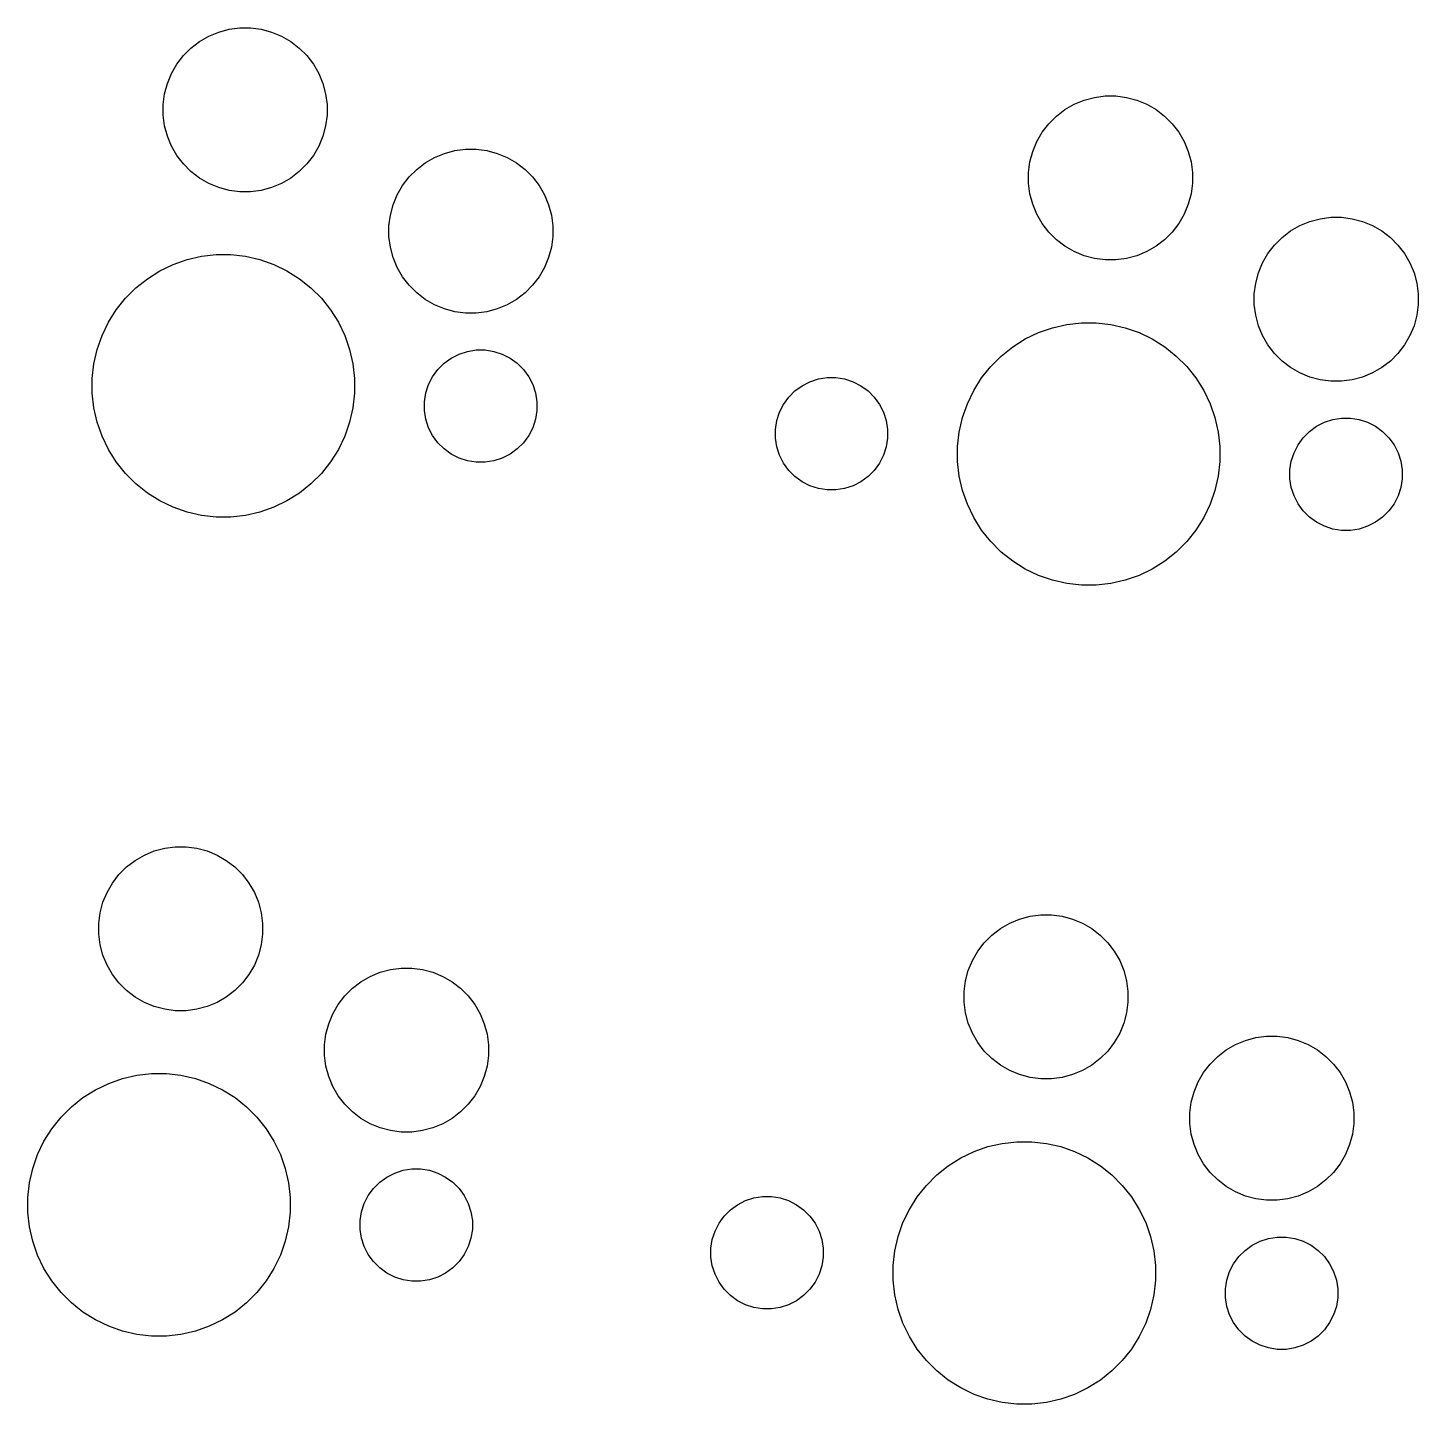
# Model space of a CAD drawing. Extents: x -174 to 104, y -34 to 59.
# Drawn here: x 70.85 to 100.49, y 7.51 to 36.83 of the extents above; entities that cross this region are included whole.
import ezdxf

# ---------------------------------------------------------------- set-up
doc = ezdxf.new("R2010")
doc.units = 0
doc.layers.add('BLACK', color=7, linetype='CONTINUOUS')

msp = doc.modelspace()

# ---------------------------------------------------------------- linework, layer by layer
at = {"layer": 'BLACK', "linetype": 'CONTINUOUS'}
for p, q in [((74.922965, 36.742762), (75.144076, 36.802008)), ((75.144076, 36.802008), (75.371029, 36.831887)), ((75.371029, 36.831887), (75.599939, 36.831887)), ((75.599939, 36.831887), (75.826892, 36.802008)), ((75.826892, 36.802008), (76.048003, 36.742762)), ((74.331629, 36.401354), (74.513236, 36.540706)), ((74.513236, 36.540706), (74.711479, 36.655161)), ((74.711479, 36.655161), (74.922965, 36.742762)), ((76.048003, 36.742762), (76.259489, 36.655161)), ((76.259489, 36.655161), (76.457732, 36.540706)), ((76.457732, 36.540706), (76.639339, 36.401354)), ((74.030412, 36.057882), (74.169764, 36.239489)), ((74.169764, 36.239489), (74.331629, 36.401354)), ((76.639339, 36.401354), (76.801204, 36.239489)), ((76.801204, 36.239489), (76.940556, 36.057882)), ((73.828356, 35.648153), (73.915957, 35.859639)), ((73.915957, 35.859639), (74.030412, 36.057882)), ((76.940556, 36.057882), (77.055011, 35.859639)), ((77.055011, 35.859639), (77.142612, 35.648153)), ((73.76911, 35.427042), (73.828356, 35.648153)), ((77.142612, 35.648153), (77.201858, 35.427042)), ((73.739231, 35.200089), (73.76911, 35.427042)), ((77.201858, 35.427042), (77.231737, 35.200089)), ((93.15445, 35.203668), (93.365936, 35.291269)), ((93.365936, 35.291269), (93.587047, 35.350515)), ((93.587047, 35.350515), (93.814, 35.380394)), ((93.814, 35.380394), (94.04291, 35.380394)), ((94.04291, 35.380394), (94.269863, 35.350515)), ((94.269863, 35.350515), (94.490974, 35.291269)), ((94.490974, 35.291269), (94.70246, 35.203668)), ((73.739231, 34.971179), (73.739231, 35.200089)), ((73.76911, 34.744226), (73.739231, 34.971179)), ((77.231737, 34.971179), (77.201858, 34.744226)), ((77.231737, 35.200089), (77.231737, 34.971179)), ((92.7746, 34.949861), (92.956207, 35.089213)), ((92.956207, 35.089213), (93.15445, 35.203668)), ((94.70246, 35.203668), (94.900703, 35.089213)), ((94.900703, 35.089213), (95.08231, 34.949861)), ((73.828356, 34.523115), (73.76911, 34.744226)), ((77.201858, 34.744226), (77.142612, 34.523115)), ((92.473383, 34.606389), (92.612735, 34.787996)), ((92.612735, 34.787996), (92.7746, 34.949861)), ((95.08231, 34.949861), (95.244175, 34.787996)), ((95.244175, 34.787996), (95.383527, 34.606389)), ((73.915957, 34.311629), (73.828356, 34.523115)), ((77.142612, 34.523115), (77.055011, 34.311629)), ((92.271327, 34.19666), (92.358928, 34.408146)), ((92.358928, 34.408146), (92.473383, 34.606389)), ((95.383527, 34.606389), (95.497982, 34.408146)), ((95.497982, 34.408146), (95.585583, 34.19666)), ((74.030412, 34.113386), (73.915957, 34.311629)), ((74.169764, 33.931779), (74.030412, 34.113386)), ((76.940556, 34.113386), (76.801204, 33.931779)), ((77.055011, 34.311629), (76.940556, 34.113386)), ((79.523455, 34.069648), (79.734941, 34.157249)), ((79.734941, 34.157249), (79.956052, 34.216495)), ((79.956052, 34.216495), (80.183005, 34.246374)), ((80.183005, 34.246374), (80.411915, 34.246374)), ((80.411915, 34.246374), (80.638868, 34.216495)), ((80.638868, 34.216495), (80.859979, 34.157249)), ((80.859979, 34.157249), (81.071465, 34.069648)), ((92.212081, 33.975549), (92.271327, 34.19666)), ((95.585583, 34.19666), (95.644829, 33.975549)), ((74.331629, 33.769914), (74.169764, 33.931779)), ((76.801204, 33.931779), (76.639339, 33.769914)), ((78.98174, 33.653976), (79.143605, 33.815841)), ((79.143605, 33.815841), (79.325212, 33.955193)), ((79.325212, 33.955193), (79.523455, 34.069648)), ((81.071465, 34.069648), (81.269708, 33.955193)), ((81.269708, 33.955193), (81.451315, 33.815841)), ((81.451315, 33.815841), (81.61318, 33.653976)), ((92.182202, 33.748596), (92.212081, 33.975549)), ((95.644829, 33.975549), (95.674708, 33.748596)), ((74.513236, 33.630562), (74.331629, 33.769914)), ((74.711479, 33.516107), (74.513236, 33.630562)), ((74.922965, 33.428506), (74.711479, 33.516107)), ((76.259489, 33.516107), (76.048003, 33.428506)), ((76.457732, 33.630562), (76.259489, 33.516107)), ((76.639339, 33.769914), (76.457732, 33.630562)), ((78.842388, 33.472369), (78.98174, 33.653976)), ((81.61318, 33.653976), (81.752532, 33.472369)), ((92.182202, 33.519686), (92.182202, 33.748596)), ((92.212081, 33.292733), (92.182202, 33.519686)), ((95.674708, 33.519686), (95.644829, 33.292733)), ((95.674708, 33.748596), (95.674708, 33.519686)), ((75.144076, 33.36926), (74.922965, 33.428506)), ((75.371029, 33.339381), (75.144076, 33.36926)), ((75.599939, 33.339381), (75.371029, 33.339381)), ((75.826892, 33.36926), (75.599939, 33.339381)), ((76.048003, 33.428506), (75.826892, 33.36926)), ((78.640332, 33.06264), (78.727933, 33.274126)), ((78.727933, 33.274126), (78.842388, 33.472369)), ((81.752532, 33.472369), (81.866987, 33.274126)), ((81.866987, 33.274126), (81.954588, 33.06264)), ((92.271327, 33.071622), (92.212081, 33.292733)), ((95.644829, 33.292733), (95.585583, 33.071622)), ((78.581086, 32.841529), (78.640332, 33.06264)), ((81.954588, 33.06264), (82.013834, 32.841529)), ((92.358928, 32.860136), (92.271327, 33.071622)), ((95.585583, 33.071622), (95.497982, 32.860136)), ((78.551207, 32.614576), (78.581086, 32.841529)), ((78.551207, 32.385666), (78.551207, 32.614576)), ((82.013834, 32.841529), (82.043713, 32.614576)), ((82.043713, 32.614576), (82.043713, 32.385666)), ((92.473383, 32.661893), (92.358928, 32.860136)), ((92.612735, 32.480286), (92.473383, 32.661893)), ((95.383527, 32.661893), (95.244175, 32.480286)), ((95.497982, 32.860136), (95.383527, 32.661893)), ((97.768183, 32.5037), (97.966426, 32.618155)), ((97.966426, 32.618155), (98.177912, 32.705756)), ((98.177912, 32.705756), (98.399023, 32.765002)), ((98.399023, 32.765002), (98.625976, 32.794881)), ((98.625976, 32.794881), (98.854886, 32.794881)), ((98.854886, 32.794881), (99.081839, 32.765002)), ((99.081839, 32.765002), (99.30295, 32.705756)), ((99.30295, 32.705756), (99.514436, 32.618155)), ((99.514436, 32.618155), (99.712679, 32.5037)), ((78.581086, 32.158713), (78.551207, 32.385666)), ((82.043713, 32.385666), (82.013834, 32.158713)), ((92.7746, 32.318421), (92.612735, 32.480286)), ((92.956207, 32.179069), (92.7746, 32.318421)), ((95.08231, 32.318421), (94.900703, 32.179069)), ((95.244175, 32.480286), (95.08231, 32.318421)), ((97.424711, 32.202483), (97.586576, 32.364348)), ((97.586576, 32.364348), (97.768183, 32.5037)), ((99.712679, 32.5037), (99.894286, 32.364348)), ((99.894286, 32.364348), (100.056151, 32.202483)), ((78.640332, 31.937602), (78.581086, 32.158713)), ((82.013834, 32.158713), (81.954588, 31.937602)), ((93.15445, 32.064614), (92.956207, 32.179069)), ((93.365936, 31.977013), (93.15445, 32.064614)), ((94.70246, 32.064614), (94.490974, 31.977013)), ((94.900703, 32.179069), (94.70246, 32.064614)), ((97.170904, 31.822633), (97.285359, 32.020876)), ((97.285359, 32.020876), (97.424711, 32.202483)), ((100.056151, 32.202483), (100.195503, 32.020876)), ((100.195503, 32.020876), (100.309958, 31.822633)), ((73.668162, 31.654448), (73.951061, 31.790685)), ((73.951061, 31.790685), (74.247436, 31.894391)), ((74.247436, 31.894391), (74.553558, 31.964261)), ((74.553558, 31.964261), (74.865578, 31.999417)), ((74.865578, 31.999417), (75.179572, 31.999417)), ((75.179572, 31.999417), (75.491592, 31.964261)), ((75.491592, 31.964261), (75.797714, 31.894391)), ((75.797714, 31.894391), (76.094089, 31.790685)), ((76.094089, 31.790685), (76.376988, 31.654448)), ((78.727933, 31.726116), (78.640332, 31.937602)), ((78.842388, 31.527873), (78.727933, 31.726116)), ((81.866987, 31.726116), (81.752532, 31.527873)), ((81.954588, 31.937602), (81.866987, 31.726116)), ((93.587047, 31.917767), (93.365936, 31.977013)), ((93.814, 31.887888), (93.587047, 31.917767)), ((94.04291, 31.887888), (93.814, 31.887888)), ((94.269863, 31.917767), (94.04291, 31.887888)), ((94.490974, 31.977013), (94.269863, 31.917767)), ((97.083303, 31.611147), (97.170904, 31.822633)), ((100.309958, 31.822633), (100.397559, 31.611147)), ((73.156805, 31.29162), (73.402295, 31.487392)), ((73.402295, 31.487392), (73.668162, 31.654448)), ((76.376988, 31.654448), (76.642855, 31.487392)), ((76.642855, 31.487392), (76.888345, 31.29162)), ((78.98174, 31.346266), (78.842388, 31.527873)), ((81.752532, 31.527873), (81.61318, 31.346266)), ((97.024057, 31.390036), (97.083303, 31.611147)), ((100.397559, 31.611147), (100.456805, 31.390036)), ((72.934777, 31.069592), (73.156805, 31.29162)), ((76.888345, 31.29162), (77.110373, 31.069592)), ((79.143605, 31.184401), (78.98174, 31.346266)), ((79.325212, 31.045049), (79.143605, 31.184401)), ((81.451315, 31.184401), (81.269708, 31.045049)), ((81.61318, 31.346266), (81.451315, 31.184401)), ((96.994178, 31.163083), (97.024057, 31.390036)), ((96.994178, 30.934173), (96.994178, 31.163083)), ((100.456805, 31.390036), (100.486684, 31.163083)), ((100.486684, 31.163083), (100.486684, 30.934173)), ((72.571949, 30.558235), (72.739005, 30.824102)), ((72.739005, 30.824102), (72.934777, 31.069592)), ((77.110373, 31.069592), (77.306145, 30.824102)), ((77.306145, 30.824102), (77.473201, 30.558235)), ((79.523455, 30.930594), (79.325212, 31.045049)), ((79.734941, 30.842993), (79.523455, 30.930594)), ((79.956052, 30.783747), (79.734941, 30.842993)), ((80.859979, 30.842993), (80.638868, 30.783747)), ((81.071465, 30.930594), (80.859979, 30.842993)), ((81.269708, 31.045049), (81.071465, 30.930594)), ((97.024057, 30.70722), (96.994178, 30.934173)), ((100.486684, 30.934173), (100.456805, 30.70722)), ((72.435712, 30.275336), (72.571949, 30.558235)), ((77.473201, 30.558235), (77.609438, 30.275336)), ((80.183005, 30.753868), (79.956052, 30.783747)), ((80.411915, 30.753868), (80.183005, 30.753868)), ((80.638868, 30.783747), (80.411915, 30.753868)), ((92.996529, 30.512768), (93.308549, 30.547924)), ((93.308549, 30.547924), (93.622543, 30.547924)), ((93.622543, 30.547924), (93.934563, 30.512768)), ((97.083303, 30.486109), (97.024057, 30.70722)), ((100.456805, 30.70722), (100.397559, 30.486109)), ((72.332006, 29.978961), (72.435712, 30.275336)), ((77.609438, 30.275336), (77.713144, 29.978961)), ((92.111133, 30.202955), (92.394032, 30.339192)), ((92.394032, 30.339192), (92.690407, 30.442898)), ((92.690407, 30.442898), (92.996529, 30.512768)), ((93.934563, 30.512768), (94.240685, 30.442898)), ((94.240685, 30.442898), (94.53706, 30.339192)), ((94.53706, 30.339192), (94.819959, 30.202955)), ((97.170904, 30.274623), (97.083303, 30.486109)), ((97.285359, 30.07638), (97.170904, 30.274623)), ((100.309958, 30.274623), (100.195503, 30.07638)), ((100.397559, 30.486109), (100.309958, 30.274623)), ((72.262136, 29.672839), (72.332006, 29.978961)), ((77.713144, 29.978961), (77.783014, 29.672839)), ((80.0464, 29.880952), (80.225486, 29.939141)), ((80.225486, 29.939141), (80.411469, 29.968598)), ((80.411469, 29.968598), (80.599771, 29.968598)), ((80.599771, 29.968598), (80.785754, 29.939141)), ((80.785754, 29.939141), (80.96484, 29.880952)), ((91.599776, 29.840127), (91.845266, 30.035899)), ((91.845266, 30.035899), (92.111133, 30.202955)), ((94.819959, 30.202955), (95.085826, 30.035899)), ((95.085826, 30.035899), (95.331316, 29.840127)), ((97.424711, 29.894773), (97.285359, 30.07638)), ((100.195503, 30.07638), (100.056151, 29.894773)), ((72.22698, 29.360819), (72.262136, 29.672839)), ((77.783014, 29.672839), (77.81817, 29.360819)), ((79.593133, 29.551635), (79.726282, 29.684784)), ((79.726282, 29.684784), (79.878622, 29.795465)), ((79.878622, 29.795465), (80.0464, 29.880952)), ((80.96484, 29.880952), (81.132618, 29.795465)), ((81.132618, 29.795465), (81.284958, 29.684784)), ((81.284958, 29.684784), (81.418107, 29.551635)), ((91.377748, 29.618099), (91.599776, 29.840127)), ((95.331316, 29.840127), (95.553344, 29.618099)), ((97.586576, 29.732908), (97.424711, 29.894773)), ((97.768183, 29.593556), (97.586576, 29.732908)), ((99.894286, 29.732908), (99.712679, 29.593556)), ((100.056151, 29.894773), (99.894286, 29.732908)), ((72.22698, 29.046825), (72.22698, 29.360819)), ((77.81817, 29.360819), (77.81817, 29.046825)), ((79.396965, 29.231517), (79.482452, 29.399295)), ((79.482452, 29.399295), (79.593133, 29.551635)), ((81.418107, 29.551635), (81.528788, 29.399295)), ((81.528788, 29.399295), (81.614275, 29.231517)), ((87.523281, 29.292509), (87.702367, 29.350698)), ((87.702367, 29.350698), (87.88835, 29.380155)), ((87.88835, 29.380155), (88.076652, 29.380155)), ((88.076652, 29.380155), (88.262635, 29.350698)), ((88.262635, 29.350698), (88.441721, 29.292509)), ((91.01492, 29.106742), (91.181976, 29.372609)), ((91.181976, 29.372609), (91.377748, 29.618099)), ((95.553344, 29.618099), (95.749116, 29.372609)), ((95.749116, 29.372609), (95.916172, 29.106742)), ((97.966426, 29.479101), (97.768183, 29.593556)), ((98.177912, 29.3915), (97.966426, 29.479101)), ((98.399023, 29.332254), (98.177912, 29.3915)), ((99.30295, 29.3915), (99.081839, 29.332254)), ((99.514436, 29.479101), (99.30295, 29.3915)), ((99.712679, 29.593556), (99.514436, 29.479101)), ((72.262136, 28.734805), (72.22698, 29.046825)), ((77.81817, 29.046825), (77.783014, 28.734805)), ((79.309319, 28.866448), (79.338776, 29.052431)), ((79.338776, 29.052431), (79.396965, 29.231517)), ((81.614275, 29.231517), (81.672464, 29.052431)), ((81.672464, 29.052431), (81.701921, 28.866448)), ((87.070014, 28.963192), (87.203163, 29.096341)), ((87.203163, 29.096341), (87.355503, 29.207022)), ((87.355503, 29.207022), (87.523281, 29.292509)), ((88.441721, 29.292509), (88.609499, 29.207022)), ((88.609499, 29.207022), (88.761839, 29.096341)), ((88.761839, 29.096341), (88.894988, 28.963192)), ((90.878683, 28.823843), (91.01492, 29.106742)), ((95.916172, 29.106742), (96.052409, 28.823843)), ((98.625976, 29.302375), (98.399023, 29.332254)), ((98.854886, 29.302375), (98.625976, 29.302375)), ((99.081839, 29.332254), (98.854886, 29.302375)), ((79.309319, 28.678146), (79.309319, 28.866448)), ((81.701921, 28.866448), (81.701921, 28.678146)), ((86.873846, 28.643074), (86.959333, 28.810852)), ((86.959333, 28.810852), (87.070014, 28.963192)), ((88.894988, 28.963192), (89.005669, 28.810852)), ((89.005669, 28.810852), (89.091156, 28.643074)), ((90.774977, 28.527468), (90.878683, 28.823843)), ((96.052409, 28.823843), (96.156115, 28.527468)), ((72.332006, 28.428683), (72.262136, 28.734805)), ((77.783014, 28.734805), (77.713144, 28.428683)), ((79.338776, 28.492163), (79.309319, 28.678146)), ((79.396965, 28.313077), (79.338776, 28.492163)), ((81.672464, 28.492163), (81.614275, 28.313077)), ((81.701921, 28.678146), (81.672464, 28.492163)), ((86.7862, 28.278005), (86.815657, 28.463988)), ((86.815657, 28.463988), (86.873846, 28.643074)), ((89.091156, 28.643074), (89.149345, 28.463988)), ((89.149345, 28.463988), (89.178802, 28.278005)), ((90.705107, 28.221346), (90.774977, 28.527468)), ((96.156115, 28.527468), (96.225985, 28.221346)), ((98.489371, 28.429459), (98.668457, 28.487648)), ((98.668457, 28.487648), (98.85444, 28.517105)), ((98.85444, 28.517105), (99.042742, 28.517105)), ((99.042742, 28.517105), (99.228725, 28.487648)), ((99.228725, 28.487648), (99.407811, 28.429459)), ((72.435712, 28.132308), (72.332006, 28.428683)), ((77.713144, 28.428683), (77.609438, 28.132308)), ((79.482452, 28.145299), (79.396965, 28.313077)), ((81.614275, 28.313077), (81.528788, 28.145299)), ((86.7862, 28.089703), (86.7862, 28.278005)), ((89.178802, 28.278005), (89.178802, 28.089703)), ((90.669951, 27.909326), (90.705107, 28.221346)), ((96.225985, 28.221346), (96.261141, 27.909326)), ((98.036104, 28.100142), (98.169253, 28.233291)), ((98.169253, 28.233291), (98.321593, 28.343972)), ((98.321593, 28.343972), (98.489371, 28.429459)), ((99.407811, 28.429459), (99.575589, 28.343972)), ((99.575589, 28.343972), (99.727929, 28.233291)), ((99.727929, 28.233291), (99.861078, 28.100142)), ((72.571949, 27.849409), (72.435712, 28.132308)), ((77.609438, 28.132308), (77.473201, 27.849409)), ((79.593133, 27.992959), (79.482452, 28.145299)), ((79.726282, 27.85981), (79.593133, 27.992959)), ((79.878622, 27.749129), (79.726282, 27.85981)), ((81.284958, 27.85981), (81.132618, 27.749129)), ((81.418107, 27.992959), (81.284958, 27.85981)), ((81.528788, 28.145299), (81.418107, 27.992959)), ((86.815657, 27.90372), (86.7862, 28.089703)), ((86.873846, 27.724634), (86.815657, 27.90372)), ((89.149345, 27.90372), (89.091156, 27.724634)), ((89.178802, 28.089703), (89.149345, 27.90372)), ((90.669951, 27.595332), (90.669951, 27.909326)), ((96.261141, 27.909326), (96.261141, 27.595332)), ((97.839936, 27.780024), (97.925423, 27.947802)), ((97.925423, 27.947802), (98.036104, 28.100142)), ((99.861078, 28.100142), (99.971759, 27.947802)), ((99.971759, 27.947802), (100.057246, 27.780024)), ((72.739005, 27.583542), (72.571949, 27.849409)), ((72.934777, 27.338052), (72.739005, 27.583542)), ((77.306145, 27.583542), (77.110373, 27.338052)), ((77.473201, 27.849409), (77.306145, 27.583542)), ((80.0464, 27.663642), (79.878622, 27.749129)), ((80.225486, 27.605453), (80.0464, 27.663642)), ((80.411469, 27.575996), (80.225486, 27.605453)), ((80.599771, 27.575996), (80.411469, 27.575996)), ((80.785754, 27.605453), (80.599771, 27.575996)), ((80.96484, 27.663642), (80.785754, 27.605453)), ((81.132618, 27.749129), (80.96484, 27.663642)), ((86.959333, 27.556856), (86.873846, 27.724634)), ((89.091156, 27.724634), (89.005669, 27.556856)), ((90.705107, 27.283312), (90.669951, 27.595332)), ((96.261141, 27.595332), (96.225985, 27.283312)), ((97.75229, 27.414955), (97.781747, 27.600938)), ((97.781747, 27.600938), (97.839936, 27.780024)), ((100.057246, 27.780024), (100.115435, 27.600938)), ((100.115435, 27.600938), (100.144892, 27.414955)), ((73.156805, 27.116024), (72.934777, 27.338052)), ((77.110373, 27.338052), (76.888345, 27.116024)), ((87.070014, 27.404516), (86.959333, 27.556856)), ((87.203163, 27.271367), (87.070014, 27.404516)), ((87.355503, 27.160686), (87.203163, 27.271367)), ((88.761839, 27.271367), (88.609499, 27.160686)), ((88.894988, 27.404516), (88.761839, 27.271367)), ((89.005669, 27.556856), (88.894988, 27.404516)), ((90.774977, 26.97719), (90.705107, 27.283312)), ((96.225985, 27.283312), (96.156115, 26.97719)), ((97.75229, 27.226653), (97.75229, 27.414955)), ((100.144892, 27.414955), (100.144892, 27.226653)), ((73.402295, 26.920252), (73.156805, 27.116024)), ((76.888345, 27.116024), (76.642855, 26.920252)), ((87.523281, 27.075199), (87.355503, 27.160686)), ((87.702367, 27.01701), (87.523281, 27.075199)), ((87.88835, 26.987553), (87.702367, 27.01701)), ((88.076652, 26.987553), (87.88835, 26.987553)), ((88.262635, 27.01701), (88.076652, 26.987553)), ((88.441721, 27.075199), (88.262635, 27.01701)), ((88.609499, 27.160686), (88.441721, 27.075199)), ((90.878683, 26.680815), (90.774977, 26.97719)), ((96.156115, 26.97719), (96.052409, 26.680815)), ((97.781747, 27.04067), (97.75229, 27.226653)), ((97.839936, 26.861584), (97.781747, 27.04067)), ((100.115435, 27.04067), (100.057246, 26.861584)), ((100.144892, 27.226653), (100.115435, 27.04067)), ((73.668162, 26.753196), (73.402295, 26.920252)), ((73.951061, 26.616959), (73.668162, 26.753196)), ((76.376988, 26.753196), (76.094089, 26.616959)), ((76.642855, 26.920252), (76.376988, 26.753196)), ((91.01492, 26.397916), (90.878683, 26.680815)), ((96.052409, 26.680815), (95.916172, 26.397916)), ((97.925423, 26.693806), (97.839936, 26.861584)), ((98.036104, 26.541466), (97.925423, 26.693806)), ((99.971759, 26.693806), (99.861078, 26.541466)), ((100.057246, 26.861584), (99.971759, 26.693806)), ((74.247436, 26.513253), (73.951061, 26.616959)), ((74.553558, 26.443383), (74.247436, 26.513253)), ((74.865578, 26.408227), (74.553558, 26.443383)), ((75.179572, 26.408227), (74.865578, 26.408227)), ((75.491592, 26.443383), (75.179572, 26.408227)), ((75.797714, 26.513253), (75.491592, 26.443383)), ((76.094089, 26.616959), (75.797714, 26.513253)), ((91.181976, 26.132049), (91.01492, 26.397916)), ((95.916172, 26.397916), (95.749116, 26.132049)), ((98.169253, 26.408317), (98.036104, 26.541466)), ((98.321593, 26.297636), (98.169253, 26.408317)), ((99.727929, 26.408317), (99.575589, 26.297636)), ((99.861078, 26.541466), (99.727929, 26.408317)), ((91.377748, 25.886559), (91.181976, 26.132049)), ((95.749116, 26.132049), (95.553344, 25.886559)), ((98.489371, 26.212149), (98.321593, 26.297636)), ((98.668457, 26.15396), (98.489371, 26.212149)), ((98.85444, 26.124503), (98.668457, 26.15396)), ((99.042742, 26.124503), (98.85444, 26.124503)), ((99.228725, 26.15396), (99.042742, 26.124503)), ((99.407811, 26.212149), (99.228725, 26.15396)), ((99.575589, 26.297636), (99.407811, 26.212149)), ((91.599776, 25.664531), (91.377748, 25.886559)), ((95.553344, 25.886559), (95.331316, 25.664531)), ((91.845266, 25.468759), (91.599776, 25.664531)), ((95.331316, 25.664531), (95.085826, 25.468759)), ((92.111133, 25.301703), (91.845266, 25.468759)), ((92.394032, 25.165466), (92.111133, 25.301703)), ((94.819959, 25.301703), (94.53706, 25.165466)), ((95.085826, 25.468759), (94.819959, 25.301703)), ((92.690407, 25.06176), (92.394032, 25.165466)), ((92.996529, 24.99189), (92.690407, 25.06176)), ((93.308549, 24.956734), (92.996529, 24.99189)), ((93.622543, 24.956734), (93.308549, 24.956734)), ((93.934563, 24.99189), (93.622543, 24.956734)), ((94.240685, 25.06176), (93.934563, 24.99189)), ((94.53706, 25.165466), (94.240685, 25.06176)), ((73.338445, 19.209108), (73.549931, 19.296709)), ((73.549931, 19.296709), (73.771042, 19.355955)), ((73.771042, 19.355955), (73.997995, 19.385834)), ((73.997995, 19.385834), (74.226905, 19.385834)), ((74.226905, 19.385834), (74.453858, 19.355955)), ((74.453858, 19.355955), (74.674969, 19.296709)), ((74.674969, 19.296709), (74.886455, 19.209108)), ((72.958595, 18.955301), (73.140202, 19.094653)), ((73.140202, 19.094653), (73.338445, 19.209108)), ((74.886455, 19.209108), (75.084698, 19.094653)), ((75.084698, 19.094653), (75.266305, 18.955301)), ((72.657378, 18.611829), (72.79673, 18.793436)), ((72.79673, 18.793436), (72.958595, 18.955301)), ((75.266305, 18.955301), (75.42817, 18.793436)), ((75.42817, 18.793436), (75.567522, 18.611829)), ((72.455322, 18.2021), (72.542923, 18.413586)), ((72.542923, 18.413586), (72.657378, 18.611829)), ((75.567522, 18.611829), (75.681977, 18.413586)), ((75.681977, 18.413586), (75.769578, 18.2021)), ((72.396076, 17.980989), (72.455322, 18.2021)), ((75.769578, 18.2021), (75.828824, 17.980989)), ((72.366197, 17.754036), (72.396076, 17.980989)), ((75.828824, 17.980989), (75.858703, 17.754036)), ((91.781416, 17.757615), (91.992902, 17.845216)), ((91.992902, 17.845216), (92.214013, 17.904462)), ((92.214013, 17.904462), (92.440966, 17.934341)), ((92.440966, 17.934341), (92.669876, 17.934341)), ((92.669876, 17.934341), (92.896829, 17.904462)), ((92.896829, 17.904462), (93.11794, 17.845216)), ((93.11794, 17.845216), (93.329426, 17.757615)), ((72.366197, 17.525126), (72.366197, 17.754036)), ((72.396076, 17.298173), (72.366197, 17.525126)), ((75.858703, 17.525126), (75.828824, 17.298173)), ((75.858703, 17.754036), (75.858703, 17.525126)), ((91.239701, 17.341943), (91.401566, 17.503808)), ((91.401566, 17.503808), (91.583173, 17.64316)), ((91.583173, 17.64316), (91.781416, 17.757615)), ((93.329426, 17.757615), (93.527669, 17.64316)), ((93.527669, 17.64316), (93.709276, 17.503808)), ((93.709276, 17.503808), (93.871141, 17.341943)), ((72.455322, 17.077062), (72.396076, 17.298173)), ((75.828824, 17.298173), (75.769578, 17.077062)), ((91.100349, 17.160336), (91.239701, 17.341943)), ((93.871141, 17.341943), (94.010493, 17.160336)), ((72.542923, 16.865576), (72.455322, 17.077062)), ((75.769578, 17.077062), (75.681977, 16.865576)), ((90.898293, 16.750607), (90.985894, 16.962093)), ((90.985894, 16.962093), (91.100349, 17.160336)), ((94.010493, 17.160336), (94.124948, 16.962093)), ((94.124948, 16.962093), (94.212549, 16.750607)), ((72.657378, 16.667333), (72.542923, 16.865576)), ((72.79673, 16.485726), (72.657378, 16.667333)), ((75.567522, 16.667333), (75.42817, 16.485726)), ((75.681977, 16.865576), (75.567522, 16.667333)), ((77.952178, 16.50914), (78.150421, 16.623595)), ((78.150421, 16.623595), (78.361907, 16.711196)), ((78.361907, 16.711196), (78.583018, 16.770442)), ((78.583018, 16.770442), (78.809971, 16.800321)), ((78.809971, 16.800321), (79.038881, 16.800321)), ((79.038881, 16.800321), (79.265834, 16.770442)), ((79.265834, 16.770442), (79.486945, 16.711196)), ((79.486945, 16.711196), (79.698431, 16.623595)), ((79.698431, 16.623595), (79.896674, 16.50914)), ((90.839047, 16.529496), (90.898293, 16.750607)), ((94.212549, 16.750607), (94.271795, 16.529496)), ((72.958595, 16.323861), (72.79673, 16.485726)), ((73.140202, 16.184509), (72.958595, 16.323861)), ((75.266305, 16.323861), (75.084698, 16.184509)), ((75.42817, 16.485726), (75.266305, 16.323861)), ((77.608706, 16.207923), (77.770571, 16.369788)), ((77.770571, 16.369788), (77.952178, 16.50914)), ((79.896674, 16.50914), (80.078281, 16.369788)), ((80.078281, 16.369788), (80.240146, 16.207923)), ((90.809168, 16.302543), (90.839047, 16.529496)), ((90.809168, 16.073633), (90.809168, 16.302543)), ((94.271795, 16.529496), (94.301674, 16.302543)), ((94.301674, 16.302543), (94.301674, 16.073633)), ((73.338445, 16.070054), (73.140202, 16.184509)), ((73.549931, 15.982453), (73.338445, 16.070054)), ((74.886455, 16.070054), (74.674969, 15.982453)), ((75.084698, 16.184509), (74.886455, 16.070054)), ((77.354899, 15.828073), (77.469354, 16.026316)), ((77.469354, 16.026316), (77.608706, 16.207923)), ((80.240146, 16.207923), (80.379498, 16.026316)), ((80.379498, 16.026316), (80.493953, 15.828073)), ((90.839047, 15.84668), (90.809168, 16.073633)), ((94.301674, 16.073633), (94.271795, 15.84668)), ((73.771042, 15.923207), (73.549931, 15.982453)), ((73.997995, 15.893328), (73.771042, 15.923207)), ((74.226905, 15.893328), (73.997995, 15.893328)), ((74.453858, 15.923207), (74.226905, 15.893328)), ((74.674969, 15.982453), (74.453858, 15.923207)), ((77.267298, 15.616587), (77.354899, 15.828073)), ((80.493953, 15.828073), (80.581554, 15.616587)), ((90.898293, 15.625569), (90.839047, 15.84668)), ((94.271795, 15.84668), (94.212549, 15.625569)), ((77.208052, 15.395476), (77.267298, 15.616587)), ((80.581554, 15.616587), (80.6408, 15.395476)), ((90.985894, 15.414083), (90.898293, 15.625569)), ((91.100349, 15.21584), (90.985894, 15.414083)), ((94.124948, 15.414083), (94.010493, 15.21584)), ((94.212549, 15.625569), (94.124948, 15.414083)), ((77.178173, 15.168523), (77.208052, 15.395476)), ((77.178173, 14.939613), (77.178173, 15.168523)), ((80.6408, 15.395476), (80.670679, 15.168523)), ((80.670679, 15.168523), (80.670679, 14.939613)), ((91.239701, 15.034233), (91.100349, 15.21584)), ((94.010493, 15.21584), (93.871141, 15.034233)), ((96.395149, 15.057647), (96.593392, 15.172102)), ((96.593392, 15.172102), (96.804878, 15.259703)), ((96.804878, 15.259703), (97.025989, 15.318949)), ((97.025989, 15.318949), (97.252942, 15.348828)), ((97.252942, 15.348828), (97.481852, 15.348828)), ((97.481852, 15.348828), (97.708805, 15.318949)), ((97.708805, 15.318949), (97.929916, 15.259703)), ((97.929916, 15.259703), (98.141402, 15.172102)), ((98.141402, 15.172102), (98.339645, 15.057647)), ((77.208052, 14.71266), (77.178173, 14.939613)), ((80.670679, 14.939613), (80.6408, 14.71266)), ((91.401566, 14.872368), (91.239701, 15.034233)), ((91.583173, 14.733016), (91.401566, 14.872368)), ((93.709276, 14.872368), (93.527669, 14.733016)), ((93.871141, 15.034233), (93.709276, 14.872368)), ((96.051677, 14.75643), (96.213542, 14.918295)), ((96.213542, 14.918295), (96.395149, 15.057647)), ((98.339645, 15.057647), (98.521252, 14.918295)), ((98.521252, 14.918295), (98.683117, 14.75643)), ((73.180524, 14.518208), (73.492544, 14.553364)), ((73.492544, 14.553364), (73.806538, 14.553364)), ((73.806538, 14.553364), (74.118558, 14.518208)), ((77.267298, 14.491549), (77.208052, 14.71266)), ((80.6408, 14.71266), (80.581554, 14.491549)), ((91.781416, 14.618561), (91.583173, 14.733016)), ((91.992902, 14.53096), (91.781416, 14.618561)), ((92.214013, 14.471714), (91.992902, 14.53096)), ((93.11794, 14.53096), (92.896829, 14.471714)), ((93.329426, 14.618561), (93.11794, 14.53096)), ((93.527669, 14.733016), (93.329426, 14.618561)), ((95.79787, 14.37658), (95.912325, 14.574823)), ((95.912325, 14.574823), (96.051677, 14.75643)), ((98.683117, 14.75643), (98.822469, 14.574823)), ((98.822469, 14.574823), (98.936924, 14.37658)), ((72.295128, 14.208395), (72.578027, 14.344632)), ((72.578027, 14.344632), (72.874402, 14.448338)), ((72.874402, 14.448338), (73.180524, 14.518208)), ((74.118558, 14.518208), (74.42468, 14.448338)), ((74.42468, 14.448338), (74.721055, 14.344632)), ((74.721055, 14.344632), (75.003954, 14.208395)), ((77.354899, 14.280063), (77.267298, 14.491549)), ((77.469354, 14.08182), (77.354899, 14.280063)), ((80.493953, 14.280063), (80.379498, 14.08182)), ((80.581554, 14.491549), (80.493953, 14.280063)), ((92.440966, 14.441835), (92.214013, 14.471714)), ((92.669876, 14.441835), (92.440966, 14.441835)), ((92.896829, 14.471714), (92.669876, 14.441835)), ((95.710269, 14.165094), (95.79787, 14.37658)), ((98.936924, 14.37658), (99.024525, 14.165094)), ((71.783771, 13.845567), (72.029261, 14.041339)), ((72.029261, 14.041339), (72.295128, 14.208395)), ((75.003954, 14.208395), (75.269821, 14.041339)), ((75.269821, 14.041339), (75.515311, 13.845567)), ((77.608706, 13.900213), (77.469354, 14.08182)), ((80.379498, 14.08182), (80.240146, 13.900213)), ((95.621144, 13.71703), (95.651023, 13.943983)), ((95.651023, 13.943983), (95.710269, 14.165094)), ((99.024525, 14.165094), (99.083771, 13.943983)), ((99.083771, 13.943983), (99.11365, 13.71703)), ((71.561743, 13.623539), (71.783771, 13.845567)), ((75.515311, 13.845567), (75.737339, 13.623539)), ((77.770571, 13.738348), (77.608706, 13.900213)), ((77.952178, 13.598996), (77.770571, 13.738348)), ((80.078281, 13.738348), (79.896674, 13.598996)), ((80.240146, 13.900213), (80.078281, 13.738348)), ((95.621144, 13.48812), (95.621144, 13.71703)), ((99.11365, 13.71703), (99.11365, 13.48812)), ((71.198915, 13.112182), (71.365971, 13.378049)), ((71.365971, 13.378049), (71.561743, 13.623539)), ((75.737339, 13.623539), (75.933111, 13.378049)), ((75.933111, 13.378049), (76.100167, 13.112182)), ((78.150421, 13.484541), (77.952178, 13.598996)), ((78.361907, 13.39694), (78.150421, 13.484541)), ((78.583018, 13.337694), (78.361907, 13.39694)), ((78.809971, 13.307815), (78.583018, 13.337694)), ((79.265834, 13.337694), (79.038881, 13.307815)), ((79.486945, 13.39694), (79.265834, 13.337694)), ((79.698431, 13.484541), (79.486945, 13.39694)), ((79.896674, 13.598996), (79.698431, 13.484541)), ((95.651023, 13.261167), (95.621144, 13.48812)), ((99.11365, 13.48812), (99.083771, 13.261167)), ((71.062678, 12.829283), (71.198915, 13.112182)), ((76.100167, 13.112182), (76.236404, 12.829283)), ((79.038881, 13.307815), (78.809971, 13.307815)), ((91.317373, 12.996845), (91.623495, 13.066715)), ((91.623495, 13.066715), (91.935515, 13.101871)), ((91.935515, 13.101871), (92.249509, 13.101871)), ((92.249509, 13.101871), (92.561529, 13.066715)), ((92.561529, 13.066715), (92.867651, 12.996845)), ((95.710269, 13.040056), (95.651023, 13.261167)), ((95.79787, 12.82857), (95.710269, 13.040056)), ((99.024525, 13.040056), (98.936924, 12.82857)), ((99.083771, 13.261167), (99.024525, 13.040056)), ((70.958972, 12.532908), (71.062678, 12.829283)), ((76.236404, 12.829283), (76.34011, 12.532908)), ((90.472232, 12.589846), (90.738099, 12.756902)), ((90.738099, 12.756902), (91.020998, 12.893139)), ((91.020998, 12.893139), (91.317373, 12.996845)), ((92.867651, 12.996845), (93.164026, 12.893139)), ((93.164026, 12.893139), (93.446925, 12.756902)), ((93.446925, 12.756902), (93.712792, 12.589846)), ((95.912325, 12.630327), (95.79787, 12.82857)), ((98.936924, 12.82857), (98.822469, 12.630327)), ((70.889102, 12.226786), (70.958972, 12.532908)), ((76.34011, 12.532908), (76.40998, 12.226786)), ((78.673366, 12.434899), (78.852452, 12.493088)), ((78.852452, 12.493088), (79.038435, 12.522545)), ((79.038435, 12.522545), (79.226737, 12.522545)), ((79.226737, 12.522545), (79.41272, 12.493088)), ((79.41272, 12.493088), (79.591806, 12.434899)), ((90.226742, 12.394074), (90.472232, 12.589846)), ((93.712792, 12.589846), (93.958282, 12.394074)), ((96.051677, 12.44872), (95.912325, 12.630327)), ((96.213542, 12.286855), (96.051677, 12.44872)), ((98.683117, 12.44872), (98.521252, 12.286855)), ((98.822469, 12.630327), (98.683117, 12.44872)), ((70.853946, 11.914766), (70.889102, 12.226786)), ((76.40998, 12.226786), (76.445136, 11.914766)), ((78.220099, 12.105582), (78.353248, 12.238731)), ((78.353248, 12.238731), (78.505588, 12.349412)), ((78.505588, 12.349412), (78.673366, 12.434899)), ((79.591806, 12.434899), (79.759584, 12.349412)), ((79.759584, 12.349412), (79.911924, 12.238731)), ((79.911924, 12.238731), (80.045073, 12.105582)), ((89.808942, 11.926556), (90.004714, 12.172046)), ((90.004714, 12.172046), (90.226742, 12.394074)), ((93.958282, 12.394074), (94.18031, 12.172046)), ((94.18031, 12.172046), (94.376082, 11.926556)), ((96.395149, 12.147503), (96.213542, 12.286855)), ((98.521252, 12.286855), (98.339645, 12.147503)), ((70.853946, 11.600772), (70.853946, 11.914766)), ((76.445136, 11.914766), (76.445136, 11.600772)), ((78.023931, 11.785464), (78.109418, 11.953242)), ((78.109418, 11.953242), (78.220099, 12.105582)), ((80.045073, 12.105582), (80.155754, 11.953242)), ((80.155754, 11.953242), (80.241241, 11.785464)), ((86.150247, 11.846456), (86.329333, 11.904645)), ((86.329333, 11.904645), (86.515316, 11.934102)), ((86.515316, 11.934102), (86.703618, 11.934102)), ((86.703618, 11.934102), (86.889601, 11.904645)), ((86.889601, 11.904645), (87.068687, 11.846456)), ((89.641886, 11.660689), (89.808942, 11.926556)), ((94.376082, 11.926556), (94.543138, 11.660689)), ((96.593392, 12.033048), (96.395149, 12.147503)), ((96.804878, 11.945447), (96.593392, 12.033048)), ((97.025989, 11.886201), (96.804878, 11.945447)), ((97.252942, 11.856322), (97.025989, 11.886201)), ((97.481852, 11.856322), (97.252942, 11.856322)), ((97.708805, 11.886201), (97.481852, 11.856322)), ((97.929916, 11.945447), (97.708805, 11.886201)), ((98.141402, 12.033048), (97.929916, 11.945447)), ((98.339645, 12.147503), (98.141402, 12.033048)), ((70.889102, 11.288752), (70.853946, 11.600772)), ((76.445136, 11.600772), (76.40998, 11.288752)), ((77.936285, 11.420395), (77.965742, 11.606378)), ((77.965742, 11.606378), (78.023931, 11.785464)), ((80.241241, 11.785464), (80.29943, 11.606378)), ((80.29943, 11.606378), (80.328887, 11.420395)), ((85.69698, 11.517139), (85.830129, 11.650288)), ((85.830129, 11.650288), (85.982469, 11.760969)), ((85.982469, 11.760969), (86.150247, 11.846456)), ((87.068687, 11.846456), (87.236465, 11.760969)), ((87.236465, 11.760969), (87.388805, 11.650288)), ((87.388805, 11.650288), (87.521954, 11.517139)), ((89.505649, 11.37779), (89.641886, 11.660689)), ((94.543138, 11.660689), (94.679375, 11.37779)), ((70.958972, 10.98263), (70.889102, 11.288752)), ((76.40998, 11.288752), (76.34011, 10.98263)), ((77.936285, 11.232093), (77.936285, 11.420395)), ((80.328887, 11.420395), (80.328887, 11.232093)), ((85.500812, 11.197021), (85.586299, 11.364799)), ((85.586299, 11.364799), (85.69698, 11.517139)), ((87.521954, 11.517139), (87.632635, 11.364799)), ((87.632635, 11.364799), (87.718122, 11.197021)), ((89.401943, 11.081415), (89.505649, 11.37779)), ((94.679375, 11.37779), (94.783081, 11.081415)), ((71.062678, 10.686255), (70.958972, 10.98263)), ((76.34011, 10.98263), (76.236404, 10.686255)), ((77.965742, 11.04611), (77.936285, 11.232093)), ((78.023931, 10.867024), (77.965742, 11.04611)), ((80.29943, 11.04611), (80.241241, 10.867024)), ((80.328887, 11.232093), (80.29943, 11.04611)), ((85.413166, 10.831952), (85.442623, 11.017935)), ((85.442623, 11.017935), (85.500812, 11.197021)), ((87.718122, 11.197021), (87.776311, 11.017935)), ((87.776311, 11.017935), (87.805768, 10.831952)), ((89.332073, 10.775293), (89.401943, 11.081415)), ((94.783081, 11.081415), (94.852951, 10.775293)), ((96.948559, 10.897919), (97.116337, 10.983406)), ((97.116337, 10.983406), (97.295423, 11.041595)), ((97.295423, 11.041595), (97.481406, 11.071052)), ((97.481406, 11.071052), (97.669708, 11.071052)), ((97.669708, 11.071052), (97.855691, 11.041595)), ((97.855691, 11.041595), (98.034777, 10.983406)), ((98.034777, 10.983406), (98.202555, 10.897919)), ((71.198915, 10.403356), (71.062678, 10.686255)), ((76.236404, 10.686255), (76.100167, 10.403356)), ((78.109418, 10.699246), (78.023931, 10.867024)), ((78.220099, 10.546906), (78.109418, 10.699246)), ((80.155754, 10.699246), (80.045073, 10.546906)), ((80.241241, 10.867024), (80.155754, 10.699246)), ((85.413166, 10.64365), (85.413166, 10.831952)), ((87.805768, 10.831952), (87.805768, 10.64365)), ((89.296917, 10.463273), (89.332073, 10.775293)), ((94.852951, 10.775293), (94.888107, 10.463273)), ((96.66307, 10.654089), (96.796219, 10.787238)), ((96.796219, 10.787238), (96.948559, 10.897919)), ((98.202555, 10.897919), (98.354895, 10.787238)), ((98.354895, 10.787238), (98.488044, 10.654089)), ((71.365971, 10.137489), (71.198915, 10.403356)), ((76.100167, 10.403356), (75.933111, 10.137489)), ((78.353248, 10.413757), (78.220099, 10.546906)), ((78.505588, 10.303076), (78.353248, 10.413757)), ((79.911924, 10.413757), (79.759584, 10.303076)), ((80.045073, 10.546906), (79.911924, 10.413757)), ((85.442623, 10.457667), (85.413166, 10.64365)), ((85.500812, 10.278581), (85.442623, 10.457667)), ((87.776311, 10.457667), (87.718122, 10.278581)), ((87.805768, 10.64365), (87.776311, 10.457667)), ((89.296917, 10.149279), (89.296917, 10.463273)), ((94.888107, 10.463273), (94.888107, 10.149279)), ((96.466902, 10.333971), (96.552389, 10.501749)), ((96.552389, 10.501749), (96.66307, 10.654089)), ((98.488044, 10.654089), (98.598725, 10.501749)), ((98.598725, 10.501749), (98.684212, 10.333971)), ((71.561743, 9.891999), (71.365971, 10.137489)), ((75.933111, 10.137489), (75.737339, 9.891999)), ((78.673366, 10.217589), (78.505588, 10.303076)), ((78.852452, 10.1594), (78.673366, 10.217589)), ((79.038435, 10.129943), (78.852452, 10.1594)), ((79.226737, 10.129943), (79.038435, 10.129943)), ((79.41272, 10.1594), (79.226737, 10.129943)), ((79.591806, 10.217589), (79.41272, 10.1594)), ((79.759584, 10.303076), (79.591806, 10.217589)), ((85.586299, 10.110803), (85.500812, 10.278581)), ((85.69698, 9.958463), (85.586299, 10.110803)), ((87.632635, 10.110803), (87.521954, 9.958463)), ((87.718122, 10.278581), (87.632635, 10.110803)), ((89.332073, 9.837259), (89.296917, 10.149279)), ((94.888107, 10.149279), (94.852951, 9.837259)), ((96.379256, 9.968902), (96.408713, 10.154885)), ((96.408713, 10.154885), (96.466902, 10.333971)), ((98.684212, 10.333971), (98.742401, 10.154885)), ((98.742401, 10.154885), (98.771858, 9.968902)), ((71.783771, 9.669971), (71.561743, 9.891999)), ((75.737339, 9.891999), (75.515311, 9.669971)), ((85.830129, 9.825314), (85.69698, 9.958463)), ((85.982469, 9.714633), (85.830129, 9.825314)), ((87.388805, 9.825314), (87.236465, 9.714633)), ((87.521954, 9.958463), (87.388805, 9.825314)), ((89.401943, 9.531137), (89.332073, 9.837259)), ((94.852951, 9.837259), (94.783081, 9.531137)), ((96.379256, 9.7806), (96.379256, 9.968902)), ((96.408713, 9.594617), (96.379256, 9.7806)), ((98.771858, 9.7806), (98.742401, 9.594617)), ((98.771858, 9.968902), (98.771858, 9.7806)), ((72.029261, 9.474199), (71.783771, 9.669971)), ((75.515311, 9.669971), (75.269821, 9.474199)), ((86.150247, 9.629146), (85.982469, 9.714633)), ((86.329333, 9.570957), (86.150247, 9.629146)), ((86.515316, 9.5415), (86.329333, 9.570957)), ((86.703618, 9.5415), (86.515316, 9.5415)), ((86.889601, 9.570957), (86.703618, 9.5415)), ((87.068687, 9.629146), (86.889601, 9.570957)), ((87.236465, 9.714633), (87.068687, 9.629146)), ((89.505649, 9.234762), (89.401943, 9.531137)), ((94.783081, 9.531137), (94.679375, 9.234762)), ((96.466902, 9.415531), (96.408713, 9.594617)), ((98.742401, 9.594617), (98.684212, 9.415531)), ((72.295128, 9.307143), (72.029261, 9.474199)), ((72.578027, 9.170906), (72.295128, 9.307143)), ((75.003954, 9.307143), (74.721055, 9.170906)), ((75.269821, 9.474199), (75.003954, 9.307143)), ((89.641886, 8.951863), (89.505649, 9.234762)), ((94.679375, 9.234762), (94.543138, 8.951863)), ((96.552389, 9.247753), (96.466902, 9.415531)), ((96.66307, 9.095413), (96.552389, 9.247753)), ((98.598725, 9.247753), (98.488044, 9.095413)), ((98.684212, 9.415531), (98.598725, 9.247753)), ((72.874402, 9.0672), (72.578027, 9.170906)), ((73.180524, 8.99733), (72.874402, 9.0672)), ((73.492544, 8.962174), (73.180524, 8.99733)), ((73.806538, 8.962174), (73.492544, 8.962174)), ((74.118558, 8.99733), (73.806538, 8.962174)), ((74.42468, 9.0672), (74.118558, 8.99733)), ((74.721055, 9.170906), (74.42468, 9.0672)), ((89.808942, 8.685996), (89.641886, 8.951863)), ((94.543138, 8.951863), (94.376082, 8.685996)), ((96.796219, 8.962264), (96.66307, 9.095413)), ((96.948559, 8.851583), (96.796219, 8.962264)), ((98.354895, 8.962264), (98.202555, 8.851583)), ((98.488044, 9.095413), (98.354895, 8.962264)), ((90.004714, 8.440506), (89.808942, 8.685996)), ((94.376082, 8.685996), (94.18031, 8.440506)), ((97.116337, 8.766096), (96.948559, 8.851583)), ((97.295423, 8.707907), (97.116337, 8.766096)), ((97.481406, 8.67845), (97.295423, 8.707907)), ((97.669708, 8.67845), (97.481406, 8.67845)), ((97.855691, 8.707907), (97.669708, 8.67845)), ((98.034777, 8.766096), (97.855691, 8.707907)), ((98.202555, 8.851583), (98.034777, 8.766096)), ((90.226742, 8.218478), (90.004714, 8.440506)), ((94.18031, 8.440506), (93.958282, 8.218478)), ((90.472232, 8.022706), (90.226742, 8.218478)), ((90.738099, 7.85565), (90.472232, 8.022706)), ((93.712792, 8.022706), (93.446925, 7.85565)), ((93.958282, 8.218478), (93.712792, 8.022706)), ((91.020998, 7.719413), (90.738099, 7.85565)), ((91.317373, 7.615707), (91.020998, 7.719413)), ((93.164026, 7.719413), (92.867651, 7.615707)), ((93.446925, 7.85565), (93.164026, 7.719413)), ((91.623495, 7.545837), (91.317373, 7.615707)), ((91.935515, 7.510681), (91.623495, 7.545837)), ((92.249509, 7.510681), (91.935515, 7.510681)), ((92.561529, 7.545837), (92.249509, 7.510681)), ((92.867651, 7.615707), (92.561529, 7.545837))]:
    msp.add_line(p, q, dxfattribs=at)

doc.saveas('drawing.dxf')
